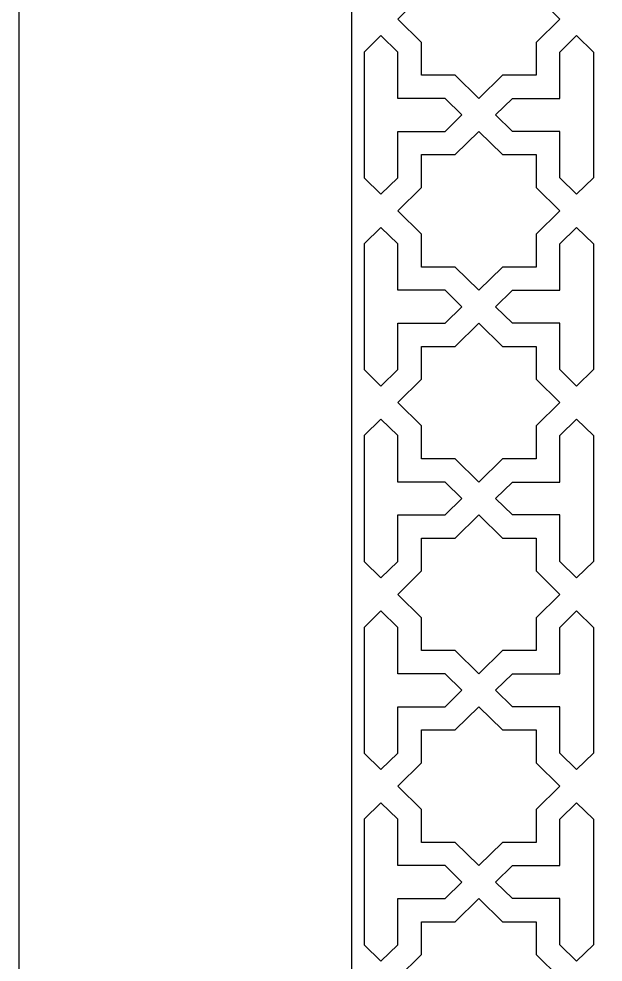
# Model space of a CAD drawing. Extents: x 3770 to 4770, y -395 to 1605.
# Drawn here: x 3769.8 to 4024.5, y 821.1 to 1232.5 of the extents above; entities that cross this region are included whole.
import ezdxf

# ---------------------------------------------------------------- set-up
doc = ezdxf.new("R2010")
doc.units = 0
doc.layers.add('LAYER_1', color=18, linetype='CONTINUOUS')
doc.layers.add('LAYER_2', color=5, linetype='CONTINUOUS')

msp = doc.modelspace()

# ---------------------------------------------------------------- linework, layer by layer
at = {"layer": 'LAYER_1'}
for points in [[(4769.78, -394.83), (4769.78, 1605.17), (3769.78, 1605.17), (3769.78, -394.83)], [(3934.96, 1232.42), (3945.31, 1242.83), (3945.31, 1257.45), (3959.96, 1257.45), (3970.31, 1267.8), (3980.66, 1257.45), (3995.31, 1257.45), (3995.31, 1242.83), (4005.67, 1232.42), (3995.31, 1222.23), (3995.31, 1207.9), (3980.66, 1207.9), (3970.31, 1197.77), (3959.96, 1207.9), (3945.31, 1207.9), (3945.31, 1222.23)], [(3962.99, 1190.6), (3962.99, 1190.6), (3955.67, 1197.77), (3934.96, 1197.77), (3934.96, 1218.03), (3927.64, 1225.19), (3920.31, 1218.02), (3920.31, 1190.6), (3920.31, 1163.18), (3927.64, 1156.01), (3934.96, 1163.18), (3934.96, 1183.44), (3955.67, 1183.44), (3962.99, 1190.6)], [(3977.63, 1190.6), (3984.96, 1197.77), (4005.67, 1197.77), (4005.67, 1218.03), (4012.99, 1225.19), (4012.99, 1225.19), (4012.99, 1225.19), (4020.31, 1218.03), (4020.31, 1197.77), (4020.31, 1197.77), (4020.31, 1190.6), (4020.31, 1183.44), (4020.31, 1183.44), (4020.31, 1163.18), (4012.99, 1156.01), (4012.99, 1156.01), (4012.99, 1156.01), (4005.67, 1163.18), (4005.67, 1183.44), (3984.96, 1183.44)], [(3934.96, 1148.78), (3945.31, 1158.98), (3945.31, 1173.31), (3959.96, 1173.31), (3970.31, 1183.44), (3980.66, 1173.31), (3995.31, 1173.31), (3995.31, 1158.98), (4005.67, 1148.78), (3995.31, 1138.59), (3995.31, 1124.26), (3980.66, 1124.26), (3970.31, 1114.13), (3959.96, 1124.26), (3945.31, 1124.26), (3945.31, 1138.59)], [(3962.99, 1106.96), (3962.99, 1106.97), (3955.67, 1114.13), (3934.96, 1114.13), (3934.96, 1134.39), (3927.64, 1141.55), (3920.31, 1134.38), (3920.31, 1106.96), (3920.31, 1079.54), (3927.64, 1072.37), (3934.96, 1079.54), (3934.96, 1099.8), (3955.67, 1099.8), (3962.99, 1106.96)], [(3977.63, 1106.96), (3984.96, 1114.13), (4005.67, 1114.13), (4005.67, 1134.39), (4012.99, 1141.55), (4012.99, 1141.55), (4012.99, 1141.55), (4020.31, 1134.39), (4020.31, 1114.13), (4020.31, 1114.13), (4020.31, 1106.96), (4020.31, 1099.8), (4020.31, 1099.8), (4020.31, 1079.54), (4012.99, 1072.37), (4012.99, 1072.37), (4012.99, 1072.37), (4005.67, 1079.54), (4005.67, 1099.8), (3984.96, 1099.8)], [(3934.96, 1065.14), (3945.31, 1075.34), (3945.31, 1089.67), (3959.96, 1089.67), (3970.31, 1099.8), (3980.66, 1089.67), (3995.31, 1089.67), (3995.31, 1075.34), (4005.67, 1065.14), (3995.31, 1054.95), (3995.31, 1040.62), (3980.66, 1040.62), (3970.31, 1030.49), (3959.96, 1040.62), (3945.31, 1040.62), (3945.31, 1054.95)], [(3962.99, 1023.33), (3962.99, 1023.33), (3955.67, 1030.49), (3934.96, 1030.49), (3934.96, 1050.75), (3927.64, 1057.92), (3920.31, 1050.75), (3920.31, 1023.33), (3920.31, 995.9), (3927.64, 988.74), (3934.96, 995.9), (3934.96, 1016.16), (3955.67, 1016.16), (3962.99, 1023.32)], [(3977.63, 1023.33), (3984.96, 1030.49), (4005.67, 1030.49), (4005.67, 1050.75), (4012.99, 1057.92), (4012.99, 1057.92), (4012.99, 1057.92), (4020.31, 1050.75), (4020.31, 1030.49), (4020.31, 1030.49), (4020.31, 1023.33), (4020.31, 1016.16), (4020.31, 1016.16), (4020.31, 995.9), (4012.99, 988.74), (4012.99, 988.74), (4012.99, 988.74), (4005.67, 995.9), (4005.67, 1016.16), (3984.96, 1016.16)], [(3934.96, 981.51), (3945.31, 991.7), (3945.31, 1006.03), (3959.96, 1006.03), (3970.31, 1016.16), (3980.66, 1006.03), (3995.31, 1006.03), (3995.31, 991.7), (4005.67, 981.51), (3995.31, 971.31), (3995.31, 956.98), (3980.66, 956.98), (3970.31, 946.85), (3959.96, 956.98), (3945.31, 956.98), (3945.31, 971.31)], [(3962.99, 939.69), (3962.99, 939.69), (3955.67, 946.85), (3934.96, 946.85), (3934.96, 967.11), (3927.64, 974.28), (3920.31, 967.11), (3920.31, 939.69), (3920.31, 912.27), (3927.64, 905.1), (3934.96, 912.26), (3934.96, 932.52), (3955.67, 932.52), (3962.99, 939.68)], [(3977.63, 939.69), (3984.96, 946.85), (4005.67, 946.85), (4005.67, 967.11), (4012.99, 974.28), (4012.99, 974.28), (4012.99, 974.28), (4020.31, 967.11), (4020.31, 946.85), (4020.31, 946.85), (4020.31, 939.69), (4020.31, 932.52), (4020.31, 932.52), (4020.31, 912.26), (4012.99, 905.1), (4012.99, 905.1), (4012.99, 905.1), (4005.67, 912.26), (4005.67, 932.52), (3984.96, 932.52)], [(3934.96, 897.87), (3945.31, 908.06), (3945.31, 922.39), (3959.96, 922.39), (3970.31, 932.52), (3980.66, 922.39), (3995.31, 922.39), (3995.31, 908.06), (4005.67, 897.87), (3995.31, 887.67), (3995.31, 873.34), (3980.66, 873.34), (3970.31, 863.21), (3959.96, 873.34), (3945.31, 873.34), (3945.31, 887.67)], [(3962.99, 856.05), (3962.99, 856.05), (3955.67, 863.21), (3934.96, 863.21), (3934.96, 883.48), (3927.64, 890.64), (3920.31, 883.47), (3920.31, 856.05), (3920.31, 828.63), (3927.64, 821.46), (3934.96, 828.62), (3934.96, 848.88), (3955.67, 848.88), (3962.99, 856.05)], [(3977.63, 856.05), (3984.96, 863.21), (4005.67, 863.21), (4005.67, 883.48), (4012.99, 890.64), (4012.99, 890.64), (4012.99, 890.64), (4020.31, 883.48), (4020.31, 863.21), (4020.31, 863.21), (4020.31, 856.05), (4020.31, 848.88), (4020.31, 848.88), (4020.31, 828.62), (4012.99, 821.46), (4012.99, 821.46), (4012.99, 821.46), (4005.67, 828.62), (4005.67, 848.88), (3984.96, 848.88)], [(3934.96, 814.23), (3945.31, 824.42), (3945.31, 838.75), (3959.96, 838.75), (3970.31, 848.88), (3980.66, 838.75), (3995.31, 838.75), (3995.31, 824.42), (4005.67, 814.23), (3995.31, 804.03), (3995.31, 789.7), (3980.66, 789.7), (3970.31, 779.57), (3959.96, 789.7), (3945.31, 789.7), (3945.31, 804.03)]]:
    msp.add_lwpolyline(points, close=True, dxfattribs=at)
at = {"layer": 'LAYER_2'}
msp.add_lwpolyline([(3914.78, -249.83), (4624.78, -249.83), (4624.78, 1460.17), (3914.78, 1460.17)], close=True, dxfattribs=at)

doc.saveas('drawing.dxf')
